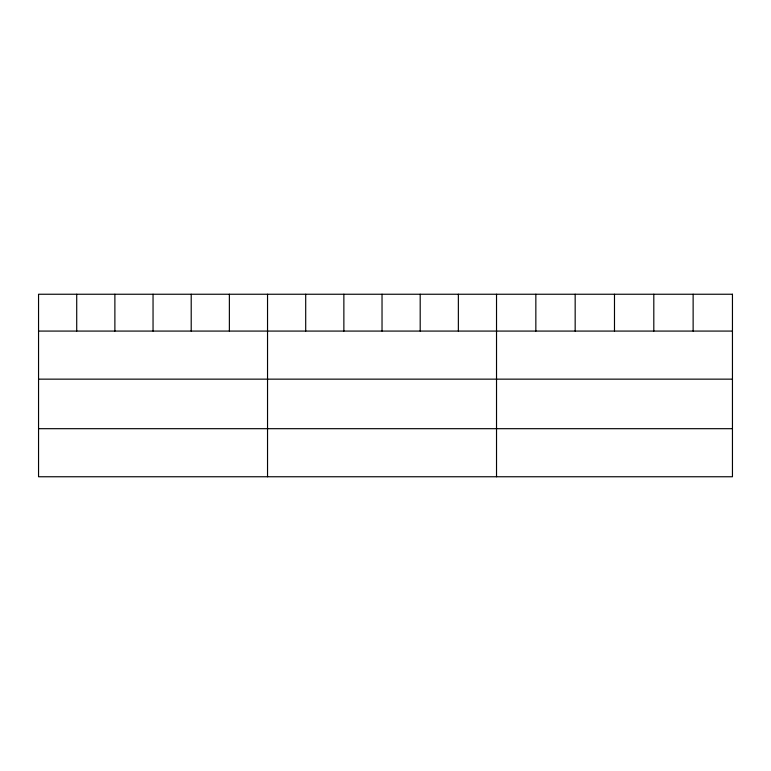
<?xml version="1.0" encoding="UTF-8"?>
<svg xmlns="http://www.w3.org/2000/svg" width="771" height="771" viewBox="0 0 771 771"><rect width="100%" height="100%" fill="white"/><g stroke="black" fill="none" stroke-linecap="round" stroke-linejoin="round"><path stroke-width="1.16" d="M38.55 331.077L732.45 331.077M38.55 379.149L732.45 379.149M38.55 428.686L732.45 428.686M693.129 294.243L693.129 331.077M653.808 294.243L653.808 331.077M614.487 294.243L614.487 331.077M575.166 294.243L575.166 331.077M535.845 294.243L535.845 331.077M496.524 294.243L496.524 476.757M458.36 294.243L458.36 331.077M420.195 294.243L420.195 331.077M382.03 294.243L382.03 331.077M343.866 294.243L343.866 331.077M305.702 294.243L305.702 331.077M267.537 294.243L267.537 476.757M229.373 294.243L229.373 331.077M191.208 294.243L191.208 331.077M153.044 294.243L153.044 331.077M114.879 294.243L114.879 331.077M76.715 294.243L76.715 331.077M732.45 294.243L38.55 294.243L38.55 476.757L732.45 476.757L732.45 294.243"/></g></svg>
